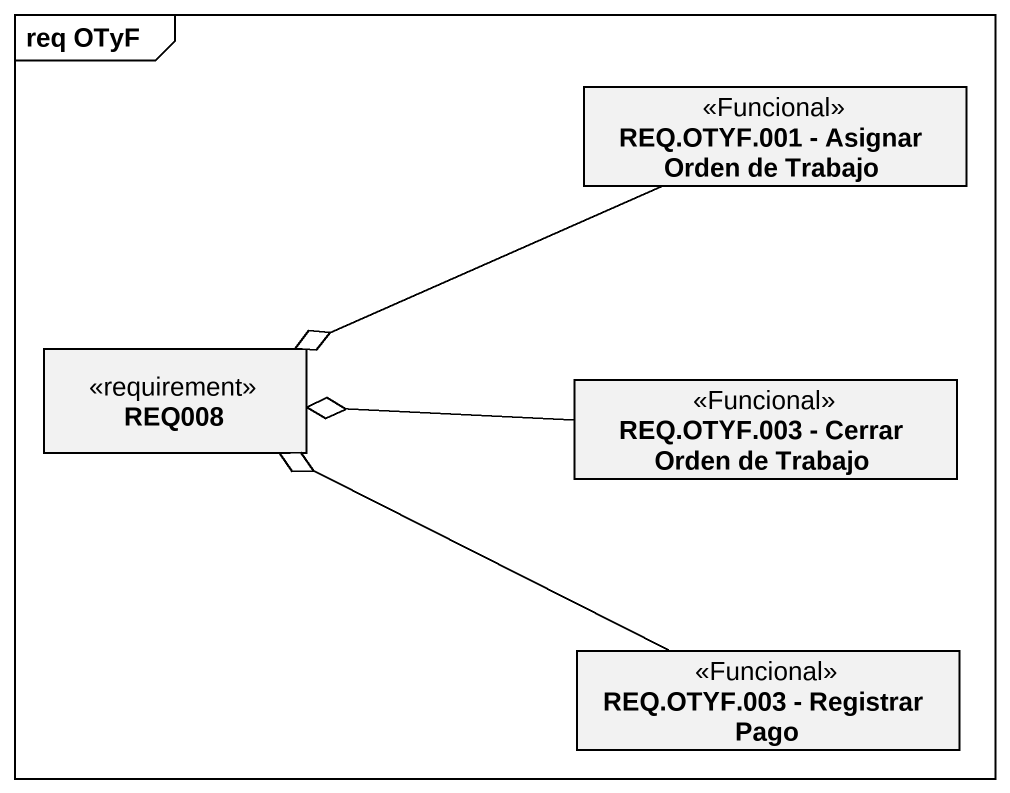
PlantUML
@startuml
mainframe req OTyF
hide circle
hide empty members
class "REQ.OTYF.001 - Asignar Orden de Trabajo" as REQ_OTYF_001_Asignar_Orden <<Funcional>>
class REQ008 <<requirement>>
class "REQ.OTYF.003 - Cerrar Orden de Trabajo" as REQ_OTYF_003_Cerrar_Orden <<Funcional>>
class "REQ.OTYF.003 - Registrar Pago" as REQ_OTYF_003_Registrar_Pago <<Funcional>>
REQ_OTYF_001_Asignar_Orden -left-o REQ008
REQ_OTYF_003_Cerrar_Orden -left-o REQ008
REQ_OTYF_003_Registrar_Pago -left-o REQ008
@enduml
